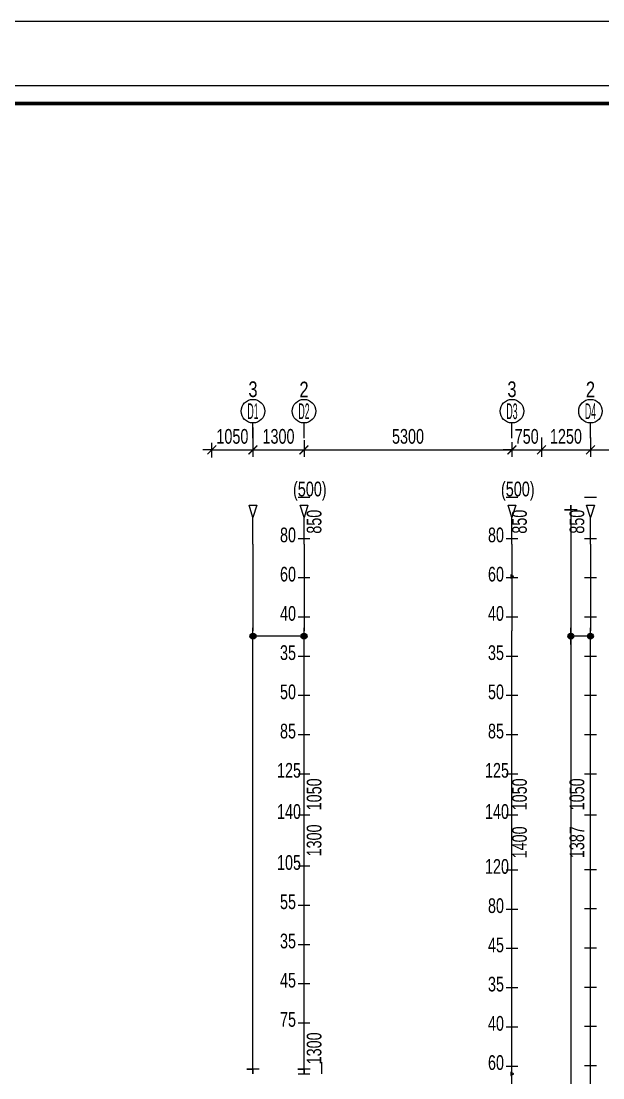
# Model space of a CAD drawing. Header units: millimetres. Extents: x 4465111 to 4895522, y 2166116 to 2541221.
# Drawn here: x 4635972 to 4650797, y 2228288 to 2255224 of the extents above; entities that cross this region are included whole.
import ezdxf
from ezdxf.enums import TextEntityAlignment as Align

# ---------------------------------------------------------------- set-up
doc = ezdxf.new("R2010")
doc.units = ezdxf.units.MM
doc.header["$LTSCALE"] = 50
doc.header["$MEASUREMENT"] = 0
doc.layers.get('DEFPOINTS').update_dxf_attribs({"lineweight": 9})
for name, color, linetype in [('BREAK_LINE', 7, 'Continuous'), ('CDC-KHUNGTEN', 7, 'Continuous'), ('CDC.06.TEXT', 2, 'Continuous'), ('KCS_TEXT', 2, 'Continuous'), ('S- Border', 6, 'Continuous'), ('SP-Reinforcement', 4, 'Continuous')]:
    doc.layers.add(name, color=color, linetype=linetype)
doc.layers.add('Current_plane_Tendon', color=7, linetype='Continuous', true_color=0xab0000)
for name, color, linetype, lineweight in [('S-dims', 8, 'Continuous', 15), ('S-text', 3, 'Continuous', 20), ('S-Thin', 253, 'Continuous', 15)]:
    doc.layers.add(name, color=color, linetype=linetype, lineweight=lineweight)
doc.styles.add('KCS_BIGTEXT', font='arial.ttf', dxfattribs={"width": 0.75})
doc.styles.add('KCS_SMTEXT', font='arial.ttf', dxfattribs={"width": 0.7})
doc.dimstyles.new('KCS_DIM150', dxfattribs={"dimscale": 150, "dimtxt": 2.5, "dimasz": 1.5, "dimexe": 1.2, "dimexo": 0, "dimgap": 1, "dimtad": 1, "dimdec": 0, "dimzin": 0, "dimdsep": 46, "dimtxsty": 'KCS_SMTEXT', "dimblk": 'ARCHTICK', "dimcen": 0, "dimdle": 1, "dimclrd": 1, "dimclre": 1, "dimclrt": 2, "dimadec": 0, "dimazin": 0, "dimtfac": 1, "dimtdec": 0, "dimtix": 1, "dimtmove": 2, "dimatfit": 3, "dimfxl": 1, "dimtolj": 1, "dimtzin": 0, "dimarcsym": 0})
doc.dimstyles.new('KCS_DIM150A', dxfattribs={"dimscale": 150, "dimtxt": 2.5, "dimasz": 3, "dimexe": 1.2, "dimexo": 0, "dimgap": 1, "dimtad": 1, "dimdec": 0, "dimzin": 0, "dimdsep": 46, "dimtxsty": 'KCS_SMTEXT', "dimblk": 'ARCHTICK', "dimcen": 0, "dimdle": 1, "dimse1": 1, "dimse2": 1, "dimsd1": 1, "dimsd2": 1, "dimclrd": 1, "dimclre": 1, "dimclrt": 3, "dimadec": 0, "dimazin": 0, "dimtfac": 1, "dimtdec": 0, "dimtix": 1, "dimtmove": 2, "dimatfit": 3, "dimfxl": 1, "dimtolj": 1, "dimtzin": 0, "dimarcsym": 0})

# ---------------------------------------------------------------- blocks, each defined once
blk = doc.blocks.new('*U232')
at = {"layer": 'S- Border'}
blk.add_lwpolyline([(0, 0), (392, 0)], dxfattribs=at)
blk.add_circle((692, 0), 300, dxfattribs=at)
at = {"layer": 'SP-Reinforcement'}
for points in [[(-27030, -160), (-27030, 160), (-27030, 0), (-27150, 0), (-4904, 0)], [(-2700, 0), (-4904, 0)], [(-2700, 0), (-2020, 0), (-1700, 100), (-1700, -100), (-2020, 0)]]:
    blk.add_lwpolyline(points, dxfattribs=at)
at = {"layer": 'S-text', "style": 'KCS_BIGTEXT', "width": 0.75}
blk.add_attdef('COUNT', text='', height=400, rotation=270, dxfattribs=at).set_placement((1646, 0), align=Align.MIDDLE_CENTER)
blk = doc.blocks.new('*U230')
at = {"layer": 'S- Border'}
blk.add_lwpolyline([(0, 0), (392, 0)], dxfattribs=at)
blk.add_circle((692, 0), 300, dxfattribs=at)
at = {"layer": 'SP-Reinforcement'}
for points in [[(-16080, -160), (-16080, 160), (-16080, 0), (-16200, 0), (-4904, 0)], [(-2700, 0), (-4904, 0)], [(-2700, 0), (-2020, 0), (-1700, 100), (-1700, -100), (-2020, 0)]]:
    blk.add_lwpolyline(points, dxfattribs=at)
at = {"layer": 'S-text', "style": 'KCS_BIGTEXT', "width": 0.75}
blk.add_attdef('COUNT', text='', height=400, rotation=270, dxfattribs=at).set_placement((1646, 0), align=Align.MIDDLE_CENTER)
blk = doc.blocks.new('*U231')
at = {"layer": 'S- Border'}
blk.add_lwpolyline([(0, 0), (392, 0)], dxfattribs=at)
blk.add_circle((692, 0), 300, dxfattribs=at)
at = {"layer": 'SP-Reinforcement'}
for points in [[(-18280, -160), (-18280, 160), (-18280, 0), (-18400, 0), (-4904, 0)], [(-2700, 0), (-4904, 0)], [(-2700, 0), (-2020, 0), (-1700, 100), (-1700, -100), (-2020, 0)]]:
    blk.add_lwpolyline(points, dxfattribs=at)
at = {"layer": 'S-text', "style": 'KCS_BIGTEXT', "width": 0.75}
blk.add_attdef('COUNT', text='', height=400, rotation=270, dxfattribs=at).set_placement((1646, 0), align=Align.MIDDLE_CENTER)
blk = doc.blocks.new('*U229')
at = {"layer": 'SP-Reinforcement'}
blk.add_lwpolyline([(26830, -160), (26830, 160), (26830, 0), (26950, 0), (4904, 0)], dxfattribs=at)
at = {"layer": 'S-text', "style": 'KCS_BIGTEXT', "width": 0.75}
blk.add_attdef('COUNT', text='', height=400, rotation=270, dxfattribs=at).set_placement((-1246, 0), align=Align.MIDDLE_CENTER)
blk = doc.blocks.new('_ArchTick')
at = {"color": 0, "linetype": 'ByBlock', "const_width": 0.15}
blk.add_lwpolyline([(-0.5, -0.5), (0.5, 0.5)], dxfattribs=at)
blk = doc.blocks.new('*D172')
at = {"layer": 'DEFPOINTS', "color": 0, "transparency": 16777216}
for p in [(4627616, 2328146), (4626566, 2327381, 0), (4627616, 2327574)]:
    blk.add_point(p, dxfattribs=at)
at = {"layer": 'S-dims', "color": 1, "lineweight": -2, "transparency": 16777216}
for p, q in [((4627616, 2328146), (4627616, 2327394)), ((4626566, 2327381), (4626566, 2327754)), ((4626566, 2327574), (4626341, 2327574)), ((4626566, 2327574), (4627616, 2327574)), ((4627616, 2327574), (4627841, 2327574))]:
    blk.add_line(p, q, dxfattribs=at)
at = {"layer": 'S-dims', "color": 1, "lineweight": -2, "transparency": 16777216, "xscale": 225, "yscale": 225, "zscale": 225}
blk.add_blockref('_ArchTick', (4626566, 2327574), dxfattribs=at)
at = {"layer": 'S-dims', "color": 1, "lineweight": -2, "transparency": 16777216, "xscale": 225, "yscale": 225, "zscale": 225, "rotation": 180}
blk.add_blockref('_ArchTick', (4627616, 2327574), dxfattribs=at)
at = {"layer": 'S-dims', "color": 2, "transparency": 16777216, "insert": (4627091, 2327916), "char_height": 375, "attachment_point": 5, "style": 'KCS_SMTEXT'}
blk.add_mtext('\\A1;1050', dxfattribs=at)
blk = doc.blocks.new('*D173')
at = {"layer": 'DEFPOINTS', "color": 0, "transparency": 16777216}
for p in [(4627616, 2328146), (4628916, 2327823), (4628916, 2327574)]:
    blk.add_point(p, dxfattribs=at)
at = {"layer": 'S-dims', "color": 1, "lineweight": -2, "transparency": 16777216}
for p, q in [((4627616, 2328146), (4627616, 2327394)), ((4628916, 2327823), (4628916, 2327394)), ((4627466, 2327574), (4629066, 2327574))]:
    blk.add_line(p, q, dxfattribs=at)
at = {"layer": 'S-dims', "color": 1, "lineweight": -2, "transparency": 16777216, "xscale": 225, "yscale": 225, "zscale": 225, "rotation": 180}
blk.add_blockref('_ArchTick', (4627616, 2327574), dxfattribs=at)
at = {"layer": 'S-dims', "color": 1, "lineweight": -2, "transparency": 16777216, "xscale": 225, "yscale": 225, "zscale": 225}
blk.add_blockref('_ArchTick', (4628916, 2327574), dxfattribs=at)
at = {"layer": 'S-dims', "color": 2, "transparency": 16777216, "insert": (4628266, 2327916), "char_height": 375, "attachment_point": 5, "style": 'KCS_SMTEXT'}
blk.add_mtext('\\A1;1300', dxfattribs=at)
blk = doc.blocks.new('*D174')
at = {"layer": 'DEFPOINTS', "color": 0, "transparency": 16777216}
for p in [(4628916, 2327823), (4634216, 2327768), (4634216, 2327574)]:
    blk.add_point(p, dxfattribs=at)
at = {"layer": 'S-dims', "color": 1, "lineweight": -2, "transparency": 16777216}
for p, q in [((4628916, 2327823), (4628916, 2327394)), ((4634216, 2327768), (4634216, 2327394)), ((4628766, 2327574), (4634366, 2327574))]:
    blk.add_line(p, q, dxfattribs=at)
at = {"layer": 'S-dims', "color": 1, "lineweight": -2, "transparency": 16777216, "xscale": 225, "yscale": 225, "zscale": 225, "rotation": 180}
blk.add_blockref('_ArchTick', (4628916, 2327574), dxfattribs=at)
at = {"layer": 'S-dims', "color": 1, "lineweight": -2, "transparency": 16777216, "xscale": 225, "yscale": 225, "zscale": 225}
blk.add_blockref('_ArchTick', (4634216, 2327574), dxfattribs=at)
at = {"layer": 'S-dims', "color": 2, "transparency": 16777216, "insert": (4631566, 2327916), "char_height": 375, "attachment_point": 5, "style": 'KCS_SMTEXT'}
blk.add_mtext('\\A1;5300', dxfattribs=at)
blk = doc.blocks.new('*D175')
at = {"layer": 'DEFPOINTS', "color": 0, "transparency": 16777216}
for p in [(4634966, 2327888, 0), (4634216, 2327768), (4634966, 2327574)]:
    blk.add_point(p, dxfattribs=at)
at = {"layer": 'S-dims', "color": 1, "lineweight": -2, "transparency": 16777216}
for p, q in [((4634966, 2327888), (4634966, 2327394)), ((4634216, 2327768), (4634216, 2327394)), ((4634216, 2327574), (4633991, 2327574)), ((4634216, 2327574), (4634966, 2327574)), ((4634966, 2327574), (4635191, 2327574))]:
    blk.add_line(p, q, dxfattribs=at)
at = {"layer": 'S-dims', "color": 1, "lineweight": -2, "transparency": 16777216, "xscale": 225, "yscale": 225, "zscale": 225}
blk.add_blockref('_ArchTick', (4634216, 2327574), dxfattribs=at)
at = {"layer": 'S-dims', "color": 1, "lineweight": -2, "transparency": 16777216, "xscale": 225, "yscale": 225, "zscale": 225, "rotation": 180}
blk.add_blockref('_ArchTick', (4634966, 2327574), dxfattribs=at)
at = {"layer": 'S-dims', "color": 2, "transparency": 16777216, "insert": (4634591, 2327916), "char_height": 375, "attachment_point": 5, "style": 'KCS_SMTEXT'}
blk.add_mtext('\\A1;750', dxfattribs=at)
blk = doc.blocks.new('*D176')
at = {"layer": 'DEFPOINTS', "color": 0, "transparency": 16777216}
for p in [(4634966, 2327888, 0), (4636216, 2327888), (4636216, 2327574)]:
    blk.add_point(p, dxfattribs=at)
at = {"layer": 'S-dims', "color": 1, "lineweight": -2, "transparency": 16777216}
for p, q in [((4634966, 2327888), (4634966, 2327394)), ((4636216, 2327888), (4636216, 2327394)), ((4634816, 2327574), (4636366, 2327574))]:
    blk.add_line(p, q, dxfattribs=at)
at = {"layer": 'S-dims', "color": 1, "lineweight": -2, "transparency": 16777216, "xscale": 225, "yscale": 225, "zscale": 225, "rotation": 180}
blk.add_blockref('_ArchTick', (4634966, 2327574), dxfattribs=at)
at = {"layer": 'S-dims', "color": 1, "lineweight": -2, "transparency": 16777216, "xscale": 225, "yscale": 225, "zscale": 225}
blk.add_blockref('_ArchTick', (4636216, 2327574), dxfattribs=at)
at = {"layer": 'S-dims', "color": 2, "transparency": 16777216, "insert": (4635591, 2327916), "char_height": 375, "attachment_point": 5, "style": 'KCS_SMTEXT'}
blk.add_mtext('\\A1;1250', dxfattribs=at)
blk = doc.blocks.new('*D177')
at = {"layer": 'DEFPOINTS', "color": 0, "transparency": 16777216}
for p in [(4636216, 2327888), (4641566, 2327823), (4641566, 2327574)]:
    blk.add_point(p, dxfattribs=at)
at = {"layer": 'S-dims', "color": 1, "lineweight": -2, "transparency": 16777216}
for p, q in [((4636216, 2327888), (4636216, 2327394)), ((4641566, 2327823), (4641566, 2327394)), ((4636066, 2327574), (4641716, 2327574))]:
    blk.add_line(p, q, dxfattribs=at)
at = {"layer": 'S-dims', "color": 1, "lineweight": -2, "transparency": 16777216, "xscale": 225, "yscale": 225, "zscale": 225, "rotation": 180}
blk.add_blockref('_ArchTick', (4636216, 2327574), dxfattribs=at)
at = {"layer": 'S-dims', "color": 1, "lineweight": -2, "transparency": 16777216, "xscale": 225, "yscale": 225, "zscale": 225}
blk.add_blockref('_ArchTick', (4641566, 2327574), dxfattribs=at)
at = {"layer": 'S-dims', "color": 2, "transparency": 16777216, "insert": (4638891, 2327916), "char_height": 375, "attachment_point": 5, "style": 'KCS_SMTEXT'}
blk.add_mtext('\\A1;5350', dxfattribs=at)
blk = doc.blocks.new('*D90')
at = {"layer": 'DEFPOINTS', "color": 0, "transparency": 16777216}
for p in [(4629129, 2326168, 0), (4629129, 2325318, 0), (4629517, 2325318)]:
    blk.add_point(p, dxfattribs=at)
at = {"layer": 'S-dims', "color": 3, "transparency": 16777216, "insert": (4629175, 2325743), "char_height": 375, "attachment_point": 5, "rotation": 90, "style": 'KCS_SMTEXT'}
blk.add_mtext('\\A1;850', dxfattribs=at)
blk = doc.blocks.new('*D91')
at = {"layer": 'DEFPOINTS', "color": 0, "transparency": 16777216}
for p in [(4629216, 2319318, 0), (4629216, 2318268, 0), (4629517, 2318268)]:
    blk.add_point(p, dxfattribs=at)
at = {"layer": 'S-dims', "color": 3, "transparency": 16777216, "insert": (4629175, 2318793), "char_height": 375, "attachment_point": 5, "rotation": 90, "style": 'KCS_SMTEXT'}
blk.add_mtext('\\A1;1050', dxfattribs=at)
blk = doc.blocks.new('*D92')
at = {"layer": 'DEFPOINTS', "color": 0, "transparency": 16777216}
for p in [(4629216, 2318268, 0), (4629216, 2316968, 0), (4629517, 2316968)]:
    blk.add_point(p, dxfattribs=at)
at = {"layer": 'S-dims', "color": 3, "transparency": 16777216, "insert": (4629175, 2317618), "char_height": 375, "attachment_point": 5, "rotation": 90, "style": 'KCS_SMTEXT'}
blk.add_mtext('\\A1;1300', dxfattribs=at)
blk = doc.blocks.new('*D93')
at = {"layer": 'DEFPOINTS', "color": 0, "transparency": 16777216}
for p in [(4629066, 2312968, 75), (4629216, 2311668, 0), (4629517, 2311668)]:
    blk.add_point(p, dxfattribs=at)
at = {"layer": 'S-dims', "color": 3, "transparency": 16777216, "insert": (4629175, 2312318), "char_height": 375, "attachment_point": 5, "rotation": 90, "style": 'KCS_SMTEXT'}
blk.add_mtext('\\A1;1300', dxfattribs=at)
blk = doc.blocks.new('*D94')
at = {"layer": 'DEFPOINTS', "color": 0, "transparency": 16777216}
for p in [(4634379, 2326168, 0), (4634379, 2325318, 0), (4634751, 2325318)]:
    blk.add_point(p, dxfattribs=at)
at = {"layer": 'S-dims', "color": 3, "transparency": 16777216, "insert": (4634409, 2325743), "char_height": 375, "attachment_point": 5, "rotation": 90, "style": 'KCS_SMTEXT'}
blk.add_mtext('\\A1;850', dxfattribs=at)
blk = doc.blocks.new('*D95')
at = {"layer": 'DEFPOINTS', "color": 0, "transparency": 16777216}
for p in [(4634462, 2319318, 0), (4634462, 2318268, 0), (4634751, 2318268)]:
    blk.add_point(p, dxfattribs=at)
at = {"layer": 'S-dims', "color": 3, "transparency": 16777216, "insert": (4634409, 2318793), "char_height": 375, "attachment_point": 5, "rotation": 90, "style": 'KCS_SMTEXT'}
blk.add_mtext('\\A1;1050', dxfattribs=at)
blk = doc.blocks.new('*D96')
at = {"layer": 'DEFPOINTS', "color": 0, "transparency": 16777216}
for p in [(4634462, 2318268, 0), (4634462, 2316868, 0), (4634751, 2316868)]:
    blk.add_point(p, dxfattribs=at)
at = {"layer": 'S-dims', "color": 3, "transparency": 16777216, "insert": (4634409, 2317568), "char_height": 375, "attachment_point": 5, "rotation": 90, "style": 'KCS_SMTEXT'}
blk.add_mtext('\\A1;1400', dxfattribs=at)
blk = doc.blocks.new('*D98')
at = {"layer": 'DEFPOINTS', "color": 0, "transparency": 16777216}
for p in [(4636414, 2326168, 0), (4636216, 2325318), (4636414, 2325318, 0)]:
    blk.add_point(p, dxfattribs=at)
at = {"layer": 'S-dims', "color": 3, "transparency": 16777216, "insert": (4635874, 2325743), "char_height": 375, "attachment_point": 5, "rotation": 90, "style": 'KCS_SMTEXT'}
blk.add_mtext('\\A1;850', dxfattribs=at)
blk = doc.blocks.new('*D99')
at = {"layer": 'DEFPOINTS', "color": 0, "transparency": 16777216}
for p in [(4636366, 2319318, 125), (4636216, 2318268), (4636366, 2318268, 0)]:
    blk.add_point(p, dxfattribs=at)
at = {"layer": 'S-dims', "color": 3, "transparency": 16777216, "insert": (4635874, 2318793), "char_height": 375, "attachment_point": 5, "rotation": 90, "style": 'KCS_SMTEXT'}
blk.add_mtext('\\A1;1050', dxfattribs=at)
blk = doc.blocks.new('*D100')
at = {"layer": 'DEFPOINTS', "color": 0, "transparency": 16777216}
for p in [(4636366, 2318268, 0), (4636216, 2316881), (4636366, 2316881, 0)]:
    blk.add_point(p, dxfattribs=at)
at = {"layer": 'S-dims', "color": 3, "transparency": 16777216, "insert": (4635874, 2317574), "char_height": 375, "attachment_point": 5, "rotation": 90, "style": 'KCS_SMTEXT'}
blk.add_mtext('\\A1;1387', dxfattribs=at)
blk = doc.blocks.new('KHUNG TEN')
at = {"layer": 'CDC-KHUNGTEN', "color": 8}
blk.add_lwpolyline([(75096, 1100), (83000, 1100), (83000, 58300), (3000, 58300), (3000, 1100), (75096, 1100)], dxfattribs=at)
at = {"layer": 'CDC-KHUNGTEN', "color": 255, "lineweight": 60}
blk.add_lwpolyline([(74900, 1400), (74900, 58000), (3300, 58000), (3300, 1400), (74900, 1400)], close=True, dxfattribs=at)
at = {"layer": 'DEFPOINTS', "color": 1, "ltscale": 0.2}
blk.add_lwpolyline([(0, 0), (0, 59400), (84100, 59400), (84100, 0), (0, 0)], close=True, dxfattribs=at)
blk = doc.blocks.new('T4- Cap doc')
at = {"layer": 'S-Thin'}
h = blk.add_hatch(color=6, dxfattribs=at)
h.paths.add_polyline_path([(4627615.8, 2322900.9, -1), (4627615.8, 2322747.8)])
h.paths.add_polyline_path([(4627615.8, 2322900.9), (4627615.8, 2322747.8, -1)])
h = blk.add_hatch(color=6, dxfattribs=at)
h.paths.add_polyline_path([(4628915.8, 2322900.9, -1), (4628915.8, 2322747.7)])
h.paths.add_polyline_path([(4628915.8, 2322900.9), (4628915.8, 2322747.7, -1)])
h = blk.add_hatch(color=6, dxfattribs=at)
h.paths.add_polyline_path([(4635715.8, 2322900.9, -1), (4635715.8, 2322747.8)])
h.paths.add_polyline_path([(4635715.8, 2322900.9), (4635715.8, 2322747.8, -1)])
h = blk.add_hatch(color=6, dxfattribs=at)
h.paths.add_polyline_path([(4636215.8, 2322900.9, -1), (4636215.8, 2322747.8)])
h.paths.add_polyline_path([(4636215.8, 2322900.9), (4636215.8, 2322747.8, -1)])
at = {"color": 5, "linetype": 'Continuous'}
for points, elevation in [([(4628765.8, 2326368.1), (4629065.8, 2326368.1)], 500), ([(4634065.8, 2326368.1), (4634365.8, 2326368.1)], 500), ([(4636065.8, 2326368.1), (4636365.8, 2326368.1)], 500), ([(4628765.8, 2325318.1), (4629065.8, 2325318.1)], 80), ([(4634065.8, 2325318.1), (4634365.8, 2325318.1)], 80), ([(4636065.8, 2325318.1), (4636365.8, 2325318.1)], 80), ([(4628765.8, 2324318.1), (4629065.8, 2324318.1)], 60), ([(4634065.8, 2324318.1), (4634365.8, 2324318.1)], 60), ([(4636065.8, 2324318.1), (4636365.8, 2324318.1)], 60), ([(4628765.8, 2323318.1), (4629065.8, 2323318.1)], 40), ([(4634065.8, 2323318.1), (4634365.8, 2323318.1)], 40), ([(4636065.8, 2323318.1), (4636365.8, 2323318.1)], 40), ([(4628765.8, 2322318.1), (4629065.8, 2322318.1)], 35), ([(4634065.8, 2322318.1), (4634365.8, 2322318.1)], 35), ([(4636065.8, 2322318.1), (4636365.8, 2322318.1)], 35), ([(4628765.8, 2321318.1), (4629065.8, 2321318.1)], 50), ([(4634065.8, 2321318.1), (4634365.8, 2321318.1)], 50), ([(4636065.8, 2321318.1), (4636365.8, 2321318.1)], 50), ([(4628765.8, 2320318.1), (4629065.8, 2320318.1)], 85), ([(4634065.8, 2320318.1), (4634365.8, 2320318.1)], 85), ([(4636065.8, 2320318.1), (4636365.8, 2320318.1)], 85), ([(4628765.8, 2319318.1), (4629065.8, 2319318.1)], 125), ([(4634065.8, 2319318.1), (4634365.8, 2319318.1)], 125), ([(4636065.8, 2319318.1), (4636365.8, 2319318.1)], 125), ([(4628765.8, 2318268.1), (4629065.8, 2318268.1)], 140), ([(4634065.8, 2318268.1), (4634365.8, 2318268.1)], 140), ([(4636065.8, 2318268.1), (4636365.8, 2318268.1)], 140), ([(4628765.8, 2316968.1), (4629065.8, 2316968.1)], 105), ([(4634065.8, 2316868.1), (4634365.8, 2316868.1)], 120), ([(4636065.8, 2316880.6), (4636365.8, 2316880.6)], 120), ([(4628765.8, 2315968.1), (4629065.8, 2315968.1)], 55), ([(4634065.8, 2315868.1), (4634365.8, 2315868.1)], 80), ([(4636065.8, 2315880.6), (4636365.8, 2315880.6)], 80), ([(4628765.8, 2314968.1), (4629065.8, 2314968.1)], 35), ([(4634065.8, 2314868.1), (4634365.8, 2314868.1)], 45), ([(4636065.8, 2314880.6), (4636365.8, 2314880.6)], 45), ([(4628765.8, 2313968.1), (4629065.8, 2313968.1)], 45), ([(4634065.8, 2313868.1), (4634365.8, 2313868.1)], 35), ([(4636065.8, 2313880.6), (4636365.8, 2313880.6)], 35), ([(4628765.8, 2312968.1), (4629065.8, 2312968.1)], 75), ([(4634065.8, 2312868.1), (4634365.8, 2312868.1)], 40), ([(4636065.8, 2312880.6), (4636365.8, 2312880.6)], 45), ([(4629365.8, 2311968.1), (4629365.8, 2311668.1)], 0), ([(4634065.8, 2311868.1), (4634365.8, 2311868.1)], 60), ([(4636065.8, 2311880.6), (4636365.8, 2311880.6)], 80), ([(4628765.8, 2311668.1), (4629065.8, 2311668.1)], 100)]:
    blk.add_lwpolyline(points, dxfattribs=dict(at, elevation=elevation))
at = {"color": 5, "linetype": 'Continuous', "elevation": 3300}
for points in [[(4634265.8, 2324343.1), (4634190.8, 2324386.4), (4634190.8, 2324299.8), (4634265.8, 2324343.1)], [(4634265.8, 2311668.1), (4634190.8, 2311711.4), (4634190.8, 2311624.8), (4634265.8, 2311668.1)]]:
    blk.add_lwpolyline(points, close=True, dxfattribs=at)
at = {"layer": 'S-Thin', "color": 6}
for p, q in [((4627615.8, 2322613), (4627615.8, 2323035.7)), ((4628915.8, 2322612.9, 3148.9), (4628915.8, 2323035.7, 3148.9)), ((4635715.8, 2322613, 3146.7), (4635715.8, 2323035.7, 3146.7)), ((4636215.8, 2322613, 3146.7), (4636215.8, 2323035.7, 3146.7))]:
    blk.add_line(p, q, dxfattribs=at)
at = {"layer": 'S-Thin', "color": 1}
for p, q in [((4628915.8, 2322824.3, 3148.9), (4627615.8, 2322824.3)), ((4636215.8, 2322824.3, 3146.7), (4635715.8, 2322824.3, 3146.7))]:
    blk.add_line(p, q, dxfattribs=at)
at = {"layer": 'S-Thin', "color": 6}
for centre in [(4627615.8, 2322824.3), (4628915.8, 2322824.3, 3148.9), (4635715.8, 2322824.3, 3146.7), (4636215.8, 2322824.3, 3146.7)]:
    blk.add_circle(centre, 76.6, dxfattribs=at)
at = {"layer": 'Current_plane_Tendon'}
ref = blk.add_blockref('*U230', (4627615.8, 2327868.4), dxfattribs=dict(at, rotation=90))
ref.add_attrib('COUNT', '3', dxfattribs={"layer": 'S-text', "height": 400, "style": 'KCS_BIGTEXT', "width": 0.75}).set_placement((4627615.8, 2329119.9), align=Align.MIDDLE_CENTER)
ref = blk.add_blockref('*U230', (4628915.8, 2327868.4), dxfattribs=dict(at, rotation=90))
ref.add_attrib('COUNT', '2', dxfattribs={"layer": 'S-text', "height": 400, "style": 'KCS_BIGTEXT', "width": 0.75}).set_placement((4628915.8, 2329112.8), align=Align.MIDDLE_CENTER)
ref = blk.add_blockref('*U231', (4634215.8, 2327868.4), dxfattribs=dict(at, rotation=90))
ref.add_attrib('COUNT', '3', dxfattribs={"layer": 'S-text', "height": 400, "style": 'KCS_BIGTEXT', "width": 0.75}).set_placement((4634215.8, 2329119.9), align=Align.MIDDLE_CENTER)
ref = blk.add_blockref('*U232', (4636215.8, 2327868.4), dxfattribs=dict(at, rotation=90))
ref.add_attrib('COUNT', '2', dxfattribs={"layer": 'S-text', "height": 400, "style": 'KCS_BIGTEXT', "width": 0.75}).set_placement((4636215.8, 2329112.8), align=Align.MIDDLE_CENTER)
at = {"layer": 'Current_plane_Tendon', "rotation": 90}
blk.add_blockref('*U229', (4635715.8, 2299217.7), dxfattribs=at)
at = {"layer": 'KCS_TEXT', "style": 'KCS_SMTEXT', "width": 0.4}
for s, p in [('D1', (4627615.8, 2328560.2)), ('D2', (4628915.8, 2328558.1)), ('D3', (4634215.8, 2328558.1)), ('D4', (4636215.8, 2328558.1))]:
    blk.add_text(s, height=400, dxfattribs=at).set_placement(p, align=Align.MIDDLE_CENTER)
at = {"layer": 'KCS_TEXT', "style": 'KCS_SMTEXT', "width": 0.7}
for s, p in [('(500)', (4628636, 2326389.1, 500)), ('(500)', (4633936, 2326389.1, 500)), ('80', (4628303.9, 2325218.1, 80)), ('80', (4633603.9, 2325218.1, 80)), ('60', (4628303.9, 2324218.1, 60)), ('60', (4633603.9, 2324218.1, 60)), ('40', (4628303.9, 2323218.1, 40)), ('40', (4633603.9, 2323218.1, 40)), ('35', (4628303.9, 2322218.1, 35)), ('35', (4633603.9, 2322218.1, 35)), ('50', (4628303.9, 2321218.1, 50)), ('50', (4633603.9, 2321218.1, 50)), ('85', (4628303.9, 2320218.1, 85)), ('85', (4633603.9, 2320218.1, 85)), ('125', (4628227.7, 2319218.1, 125)), ('125', (4633527.7, 2319218.1, 125)), ('140', (4628227.7, 2318168.1, 140)), ('140', (4633527.7, 2318168.1, 140)), ('105', (4628227.7, 2316868.1, 105)), ('120', (4633527.7, 2316768.1, 120)), ('55', (4628303.9, 2315868.1, 55)), ('80', (4633603.9, 2315768.1, 80)), ('35', (4628303.9, 2314868.1, 35)), ('45', (4633603.9, 2314768.1, 45)), ('45', (4628303.9, 2313868.1, 45)), ('35', (4633603.9, 2313768.1, 35)), ('75', (4628303.9, 2312868.1, 75)), ('40', (4633603.9, 2312768.1, 40)), ('60', (4633603.9, 2311768.1, 60))]:
    blk.add_text(s, height=375, dxfattribs=at).set_placement(p)
at = {"layer": 'S-dims'}
for base, p1, p2, picture, middle in [((4627615.8, 2327574.5), (4626565.8, 2327381, 0), (4627615.8, 2328146.5), '*D172', (4627090.8, 2327916)), ((4628915.8, 2327574.5), (4627615.8, 2328146.5), (4628915.8, 2327823.3), '*D173', (4628265.8, 2327916.1)), ((4634215.8, 2327574.5), (4628915.8, 2327823.3), (4634215.8, 2327767.5), '*D174', (4631565.8, 2327916.1)), ((4634965.8, 2327574.5), (4634215.8, 2327767.5), (4634965.8, 2327888.5, 0), '*D175', (4634590.8, 2327916)), ((4636215.8, 2327574.5), (4634965.8, 2327888.5, 0), (4636215.8, 2327888.5), '*D176', (4635590.8, 2327916)), ((4641565.8, 2327574.5), (4636215.8, 2327888.5), (4641565.8, 2327823.3), '*D177', (4638890.8, 2327916.1))]:
    dim = blk.add_linear_dim(base=base, p1=p1, p2=p2, dimstyle='KCS_DIM150', dxfattribs=at)
    dim.commit()
    dim.dimension.update_dxf_attribs({"geometry": picture, "text_midpoint": middle})
for base, p1, p2, picture, middle in [((4629516.5, 2325318.1), (4629129, 2326168.1, 0), (4629129, 2325318.1, 0), '*D90', (4629175, 2325743.1)), ((4634750.5, 2325318.1), (4634378.5, 2326168.1, 0), (4634378.5, 2325318.1, 0), '*D94', (4634409, 2325743.1)), ((4636215.8, 2325318.1), (4636413.5, 2326168.1, 0), (4636413.5, 2325318.1, 0), '*D98', (4635874.3, 2325743.1)), ((4629516.5, 2318268.1), (4629215.8, 2319318.1, 0), (4629215.8, 2318268.1, 0), '*D91', (4629175, 2318793.1)), ((4634750.5, 2318268.1), (4634462, 2319318.1, 0), (4634462, 2318268.1, 0), '*D95', (4634409, 2318793.1)), ((4636215.8, 2318268.1), (4636365.8, 2319318.1, 125), (4636365.8, 2318268.1, 0), '*D99', (4635874.3, 2318793.1)), ((4629516.5, 2316968.1), (4629215.8, 2318268.1, 0), (4629215.8, 2316968.1, 0), '*D92', (4629174.9, 2317618.1)), ((4634750.5, 2316868.1), (4634462, 2318268.1, 0), (4634462, 2316868.1, 0), '*D96', (4634409, 2317568.1)), ((4636215.8036013, 2316880.5705995), (4636365.8036012, 2318268.0705995, -0.0000092), (4636365.8036012, 2316880.5705995, -0.0000092), '*D100', (4635874.2108318, 2317574.3205995)), ((4629516.5, 2311668.1), (4629065.8, 2312968.1, 75), (4629215.8, 2311668.1, 0), '*D93', (4629174.9, 2312318.1))]:
    dim = blk.add_linear_dim(base=base, p1=p1, p2=p2, angle=90, dimstyle='KCS_DIM150A', dxfattribs=at)
    dim.commit()
    dim.dimension.update_dxf_attribs({"geometry": picture, "text_midpoint": middle})

msp = doc.modelspace()

# ---------------------------------------------------------------- block references
at = {"layer": 'BREAK_LINE'}
msp.add_blockref('T4- Cap doc', (14264.7, -83278.3), dxfattribs=at)
at = {"layer": 'CDC.06.TEXT', "xscale": 1.499598482473018, "yscale": 1.499598482473018, "zscale": 1.499598482473018}
msp.add_blockref('KHUNG TEN', (4606220.3, 2166148.3, 0), dxfattribs=at)

doc.saveas('drawing.dxf')
